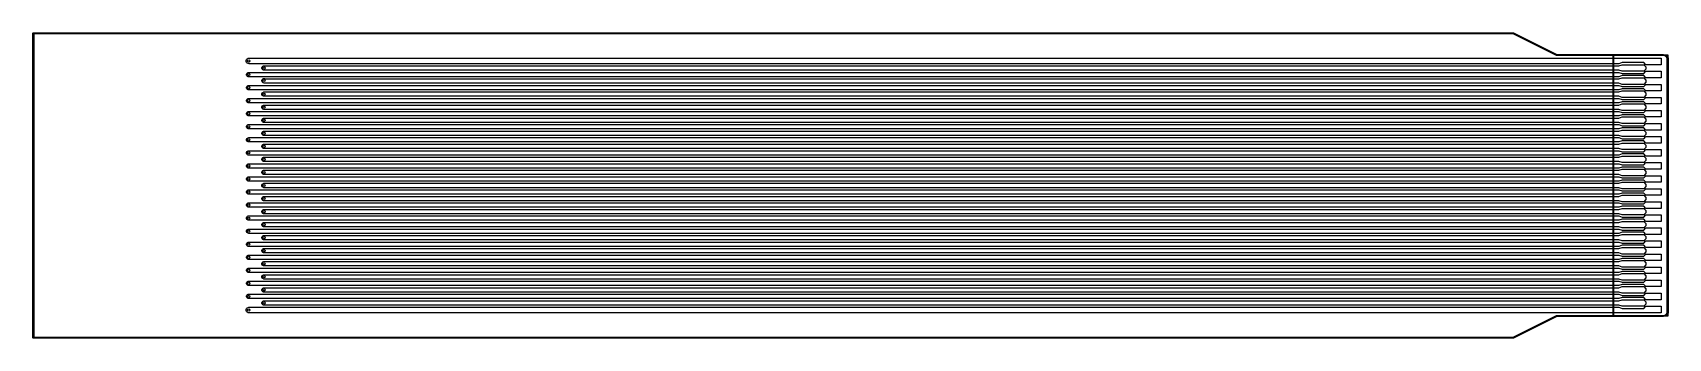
# Model space of a CAD drawing. Header units: millimetres. Extents: x 104.7 to 179.8, y -108.7 to -94.7.
import ezdxf

# ---------------------------------------------------------------- set-up
doc = ezdxf.new("R2010")
doc.units = ezdxf.units.MM
for name, color, linetype, true_color in [('B.Cu', 153, 'CONTINUOUS', 0x4d7fc4), ('B.Mask', 4, 'CONTINUOUS', 0x02ffee), ('Edge.Cuts', 254, 'CONTINUOUS', 0xd0d2cd)]:
    doc.layers.add(name, color=color, linetype=linetype, true_color=true_color)

msp = doc.modelspace()

# ---------------------------------------------------------------- linework, layer by layer
at = {"layer": 'B.Cu', "linetype": 'CONTINUOUS'}
for p, q in [((114.477402, -95.950614), (114.496066, -95.905554)), ((114.477402, -95.999386), (114.477402, -95.950614)), ((114.496066, -96.044446), (114.477402, -95.999386)), ((114.496066, -95.905554), (114.530554, -95.871066)), ((114.530554, -96.078934), (114.496066, -96.044446)), ((114.530554, -95.871066), (114.575614, -95.852402)), ((114.575614, -96.097598), (114.530554, -96.078934)), ((114.575614, -95.852402), (114.600614, -95.852402)), ((114.600614, -96.097598), (114.575614, -96.097598)), ((114.600614, -95.852402), (114.625, -95.85)), ((114.625, -96.1), (114.600614, -96.097598)), ((114.625, -95.85), (176.9, -95.85)), ((176.8, -96.1), (114.625, -96.1)), ((177.55, -96.1), (176.8, -96.1)), ((176.9, -95.85), (179.5, -95.85)), ((177.7, -96.05), (177.55, -96.1)), ((177.55, -96.2), (177.7, -96.15)), ((178.7, -96.05), (177.7, -96.05)), ((177.7, -96.15), (178.7, -96.15)), ((178.8, -96.15), (178.7, -96.05)), ((178.7, -96.15), (178.8, -96.25)), ((179.5, -96.15), (178.8, -96.15)), ((179.5, -95.85), (179.5, -96.15)), ((114.501921, -96.580491), (114.516853, -96.544443)), ((114.501921, -96.619509), (114.501921, -96.580491)), ((114.516853, -96.655557), (114.501921, -96.619509)), ((114.516853, -96.544443), (114.544443, -96.516853)), ((114.544443, -96.683147), (114.516853, -96.655557)), ((114.544443, -96.516853), (114.580491, -96.501921)), ((114.580491, -96.698079), (114.544443, -96.683147)), ((114.580491, -96.501921), (114.6, -96.5)), ((114.6, -96.7), (114.580491, -96.698079)), ((114.6, -96.5), (176.9, -96.5)), ((176.8, -96.7), (114.6, -96.7)), ((115.201921, -96.280491), (115.216853, -96.244443)), ((115.201921, -96.319509), (115.201921, -96.280491)), ((115.216853, -96.355557), (115.201921, -96.319509)), ((115.201921, -96.855491), (115.216853, -96.819443)), ((115.201921, -96.894509), (115.201921, -96.855491)), ((115.216853, -96.930557), (115.201921, -96.894509)), ((115.216853, -96.244443), (115.244443, -96.216853)), ((115.244443, -96.383147), (115.216853, -96.355557)), ((115.216853, -96.819443), (115.244443, -96.791853)), ((115.229289, -96.945711), (115.216853, -96.930557)), ((115.244443, -96.216853), (115.280491, -96.201921)), ((115.280491, -96.398079), (115.244443, -96.383147)), ((115.244443, -96.791853), (115.280491, -96.776921)), ((115.280491, -96.201921), (115.3, -96.2)), ((115.3, -96.4), (115.280491, -96.398079)), ((115.280491, -96.776921), (115.319509, -96.776921)), ((115.3, -96.2), (176.9, -96.2)), ((176.8, -96.4), (115.3, -96.4)), ((115.319509, -96.776921), (115.355557, -96.791853)), ((115.355557, -96.791853), (115.365485, -96.8)), ((115.365485, -96.8), (176.9, -96.8)), ((177.55, -96.4), (176.8, -96.4)), ((177.55, -96.7), (176.8, -96.7)), ((176.9, -96.2), (177.55, -96.2)), ((176.9, -96.5), (177.55, -96.5)), ((176.9, -96.8), (177.55, -96.8)), ((177.7, -96.45), (177.55, -96.4)), ((177.55, -96.5), (177.7, -96.55)), ((177.7, -96.65), (177.55, -96.7)), ((177.55, -96.8), (177.7, -96.75)), ((178.7, -96.45), (177.7, -96.45)), ((177.7, -96.55), (178.7, -96.55)), ((178.7, -96.65), (177.7, -96.65)), ((177.7, -96.75), (178.7, -96.75)), ((178.8, -96.35), (178.7, -96.45)), ((178.7, -96.55), (178.8, -96.45)), ((178.8, -96.75), (178.7, -96.65)), ((178.7, -96.75), (178.8, -96.85)), ((178.8, -96.25), (178.8, -96.35)), ((178.8, -96.45), (179.5, -96.45)), ((179.5, -96.75), (178.8, -96.75)), ((178.8, -96.85), (178.8, -96.95)), ((179.5, -96.45), (179.5, -96.75)), ((114.501921, -97.180491), (114.516853, -97.144443)), ((114.501921, -97.219509), (114.501921, -97.180491)), ((114.516853, -97.255557), (114.501921, -97.219509)), ((114.516853, -97.144443), (114.544443, -97.116853)), ((114.544443, -97.283147), (114.516853, -97.255557)), ((114.544443, -97.116853), (114.580491, -97.101921)), ((114.580491, -97.298079), (114.544443, -97.283147)), ((114.580491, -97.101921), (114.6, -97.1)), ((114.6, -97.3), (114.580491, -97.298079)), ((114.6, -97.1), (176.9, -97.1)), ((176.8, -97.3), (114.6, -97.3)), ((115.201921, -97.480491), (115.216853, -97.444443)), ((115.201921, -97.519509), (115.201921, -97.480491)), ((115.216853, -97.555557), (115.201921, -97.519509)), ((115.216853, -97.444443), (115.244443, -97.416853)), ((115.244443, -97.583147), (115.216853, -97.555557)), ((115.254289, -96.97071), (115.229289, -96.945711)), ((115.244443, -97.416853), (115.280491, -97.401921)), ((115.280491, -97.598079), (115.244443, -97.583147)), ((115.269442, -96.983147), (115.254289, -96.97071)), ((115.28, -96.98752), (115.269442, -96.983147)), ((115.305491, -96.998079), (115.28, -96.98752)), ((115.280491, -97.401921), (115.3, -97.4)), ((115.3, -97.6), (115.280491, -97.598079)), ((115.3, -97.4), (176.9, -97.4)), ((176.8, -97.6), (115.3, -97.6)), ((115.325, -97), (115.305491, -96.998079)), ((176.8, -97), (115.325, -97)), ((177.55, -97), (176.8, -97)), ((177.55, -97.3), (176.8, -97.3)), ((177.55, -97.6), (176.8, -97.6)), ((176.9, -97.1), (177.55, -97.1)), ((176.9, -97.4), (177.55, -97.4)), ((177.7, -97.05), (177.55, -97)), ((177.55, -97.1), (177.7, -97.15)), ((177.7, -97.25), (177.55, -97.3)), ((177.55, -97.4), (177.7, -97.35)), ((177.7, -97.65), (177.55, -97.6)), ((178.7, -97.05), (177.7, -97.05)), ((177.7, -97.15), (178.7, -97.15)), ((178.7, -97.25), (177.7, -97.25)), ((177.7, -97.35), (178.7, -97.35)), ((178.7, -97.65), (177.7, -97.65)), ((178.8, -96.95), (178.7, -97.05)), ((178.7, -97.15), (178.8, -97.05)), ((178.8, -97.35), (178.7, -97.25)), ((178.7, -97.35), (178.8, -97.45)), ((178.8, -97.55), (178.7, -97.65)), ((178.7, -97.75), (178.8, -97.65)), ((178.8, -97.05), (179.5, -97.05)), ((179.5, -97.35), (178.8, -97.35)), ((178.8, -97.45), (178.8, -97.55)), ((178.8, -97.65), (179.5, -97.65)), ((179.5, -97.05), (179.5, -97.35)), ((179.5, -97.65), (179.5, -97.95)), ((114.501921, -97.780491), (114.516853, -97.744443)), ((114.501921, -97.819509), (114.501921, -97.780491)), ((114.516853, -97.855557), (114.501921, -97.819509)), ((114.501921, -98.380491), (114.516853, -98.344443)), ((114.501921, -98.419509), (114.501921, -98.380491)), ((114.516853, -98.455557), (114.501921, -98.419509)), ((114.516853, -97.744443), (114.544443, -97.716853)), ((114.544443, -97.883147), (114.516853, -97.855557)), ((114.516853, -98.344443), (114.544443, -98.316853)), ((114.544443, -97.716853), (114.580491, -97.701921)), ((114.580491, -97.898079), (114.544443, -97.883147)), ((114.544443, -98.316853), (114.580491, -98.301921)), ((114.580491, -97.701921), (114.6, -97.7)), ((114.6, -97.9), (114.580491, -97.898079)), ((114.580491, -98.301921), (114.6, -98.3)), ((114.6, -97.7), (176.9, -97.7)), ((176.8, -97.9), (114.6, -97.9)), ((114.6, -98.3), (176.9, -98.3)), ((115.201921, -98.080491), (115.216853, -98.044443)), ((115.201921, -98.119509), (115.201921, -98.080491)), ((115.216853, -98.155557), (115.201921, -98.119509)), ((115.216853, -98.044443), (115.244443, -98.016853)), ((115.244443, -98.183147), (115.216853, -98.155557)), ((115.244443, -98.016853), (115.280491, -98.001921)), ((115.280491, -98.198079), (115.244443, -98.183147)), ((115.280491, -98.001921), (115.3, -98)), ((115.3, -98.2), (115.280491, -98.198079)), ((115.3, -98), (176.9, -98)), ((176.8, -98.2), (115.3, -98.2)), ((177.55, -97.9), (176.8, -97.9)), ((177.55, -98.2), (176.8, -98.2)), ((176.9, -97.7), (177.55, -97.7)), ((176.9, -98), (177.55, -98)), ((176.9, -98.3), (177.55, -98.3)), ((177.55, -97.7), (177.7, -97.75)), ((177.7, -97.85), (177.55, -97.9)), ((177.55, -98), (177.7, -97.95)), ((177.7, -98.25), (177.55, -98.2)), ((177.55, -98.3), (177.7, -98.35)), ((177.7, -97.75), (178.7, -97.75)), ((178.7, -97.85), (177.7, -97.85)), ((177.7, -97.95), (178.7, -97.95)), ((178.7, -98.25), (177.7, -98.25)), ((177.7, -98.35), (178.7, -98.35)), ((178.8, -97.95), (178.7, -97.85)), ((178.7, -97.95), (178.8, -98.05)), ((178.8, -98.15), (178.7, -98.25)), ((178.7, -98.35), (178.8, -98.25)), ((179.5, -97.95), (178.8, -97.95)), ((178.8, -98.05), (178.8, -98.15)), ((178.8, -98.25), (179.5, -98.25)), ((179.5, -98.25), (179.5, -98.55)), ((114.501921, -98.980491), (114.516853, -98.944443)), ((114.501921, -99.019509), (114.501921, -98.980491)), ((114.516853, -99.055557), (114.501921, -99.019509)), ((114.544443, -98.483147), (114.516853, -98.455557)), ((114.516853, -98.944443), (114.544443, -98.916853)), ((114.544443, -99.083147), (114.516853, -99.055557)), ((114.580491, -98.498079), (114.544443, -98.483147)), ((114.544443, -98.916853), (114.580491, -98.901921)), ((114.580491, -99.098079), (114.544443, -99.083147)), ((114.6, -98.5), (114.580491, -98.498079)), ((114.580491, -98.901921), (114.6, -98.9)), ((114.6, -99.1), (114.580491, -99.098079)), ((176.8, -98.5), (114.6, -98.5)), ((114.6, -98.9), (176.9, -98.9)), ((176.8, -99.1), (114.6, -99.1)), ((115.201921, -98.680491), (115.216853, -98.644443)), ((115.201921, -98.719509), (115.201921, -98.680491)), ((115.216853, -98.755557), (115.201921, -98.719509)), ((115.216853, -98.644443), (115.244443, -98.616853)), ((115.244443, -98.783147), (115.216853, -98.755557)), ((115.244443, -98.616853), (115.280491, -98.601921)), ((115.280491, -98.798079), (115.244443, -98.783147)), ((115.280491, -98.601921), (115.3, -98.6)), ((115.3, -98.8), (115.280491, -98.798079)), ((115.3, -98.6), (176.9, -98.6)), ((176.8, -98.8), (115.3, -98.8)), ((177.55, -98.5), (176.8, -98.5)), ((177.55, -98.8), (176.8, -98.8)), ((177.55, -99.1), (176.8, -99.1)), ((176.9, -98.6), (177.55, -98.6)), ((176.9, -98.9), (177.55, -98.9)), ((177.7, -98.45), (177.55, -98.5)), ((177.55, -98.6), (177.7, -98.55)), ((177.7, -98.85), (177.55, -98.8)), ((177.55, -98.9), (177.7, -98.95)), ((177.7, -99.05), (177.55, -99.1)), ((177.55, -99.2), (177.7, -99.15)), ((178.7, -98.45), (177.7, -98.45)), ((177.7, -98.55), (178.7, -98.55)), ((178.7, -98.85), (177.7, -98.85)), ((177.7, -98.95), (178.7, -98.95)), ((178.7, -99.05), (177.7, -99.05)), ((177.7, -99.15), (178.7, -99.15)), ((178.8, -98.55), (178.7, -98.45)), ((178.7, -98.55), (178.8, -98.65)), ((178.8, -98.75), (178.7, -98.85)), ((178.7, -98.95), (178.8, -98.85)), ((178.8, -99.15), (178.7, -99.05)), ((178.7, -99.15), (178.8, -99.25)), ((179.5, -98.55), (178.8, -98.55)), ((178.8, -98.65), (178.8, -98.75)), ((178.8, -98.85), (179.5, -98.85)), ((179.5, -99.15), (178.8, -99.15)), ((179.5, -98.85), (179.5, -99.15)), ((114.501921, -99.580491), (114.516853, -99.544443)), ((114.501921, -99.619509), (114.501921, -99.580491)), ((114.516853, -99.655557), (114.501921, -99.619509)), ((114.516853, -99.544443), (114.544443, -99.516853)), ((114.544443, -99.683147), (114.516853, -99.655557)), ((114.544443, -99.516853), (114.580491, -99.501921)), ((114.580491, -99.698079), (114.544443, -99.683147)), ((114.580491, -99.501921), (114.6, -99.5)), ((114.6, -99.7), (114.580491, -99.698079)), ((114.6, -99.5), (176.9, -99.5)), ((176.8, -99.7), (114.6, -99.7)), ((115.201921, -99.280491), (115.216853, -99.244443)), ((115.201921, -99.319509), (115.201921, -99.280491)), ((115.216853, -99.355557), (115.201921, -99.319509)), ((115.201921, -99.880491), (115.216853, -99.844443)), ((115.201921, -99.919509), (115.201921, -99.880491)), ((115.216853, -99.955557), (115.201921, -99.919509)), ((115.216853, -99.244443), (115.244443, -99.216853)), ((115.244443, -99.383147), (115.216853, -99.355557)), ((115.216853, -99.844443), (115.244443, -99.816853)), ((115.244443, -99.216853), (115.280491, -99.201921)), ((115.280491, -99.398079), (115.244443, -99.383147)), ((115.244443, -99.816853), (115.280491, -99.801921)), ((115.280491, -99.201921), (115.3, -99.2)), ((115.3, -99.4), (115.280491, -99.398079)), ((115.280491, -99.801921), (115.3, -99.8)), ((115.3, -99.2), (176.9, -99.2)), ((176.8, -99.4), (115.3, -99.4)), ((115.3, -99.8), (176.9, -99.8)), ((177.55, -99.4), (176.8, -99.4)), ((177.55, -99.7), (176.8, -99.7)), ((176.9, -99.2), (177.55, -99.2)), ((176.9, -99.5), (177.55, -99.5)), ((176.9, -99.8), (177.55, -99.8)), ((177.7, -99.45), (177.55, -99.4)), ((177.55, -99.5), (177.7, -99.55)), ((177.7, -99.65), (177.55, -99.7)), ((177.55, -99.8), (177.7, -99.75)), ((178.7, -99.45), (177.7, -99.45)), ((177.7, -99.55), (178.7, -99.55)), ((178.7, -99.65), (177.7, -99.65)), ((177.7, -99.75), (178.7, -99.75)), ((178.8, -99.35), (178.7, -99.45)), ((178.7, -99.55), (178.8, -99.45)), ((178.8, -99.75), (178.7, -99.65)), ((178.7, -99.75), (178.8, -99.85)), ((178.8, -99.25), (178.8, -99.35)), ((178.8, -99.45), (179.5, -99.45)), ((179.5, -99.75), (178.8, -99.75)), ((178.8, -99.85), (178.8, -99.95)), ((179.5, -99.45), (179.5, -99.75)), ((114.501921, -100.180491), (114.516853, -100.144443)), ((114.501921, -100.219509), (114.501921, -100.180491)), ((114.516853, -100.255557), (114.501921, -100.219509)), ((114.516853, -100.144443), (114.544443, -100.116853)), ((114.544443, -100.283147), (114.516853, -100.255557)), ((114.544443, -100.116853), (114.580491, -100.101921)), ((114.580491, -100.298079), (114.544443, -100.283147)), ((114.580491, -100.101921), (114.6, -100.1)), ((114.6, -100.3), (114.580491, -100.298079)), ((114.580491, -100.701921), (114.6, -100.7)), ((114.6, -100.1), (176.9, -100.1)), ((176.8, -100.3), (114.6, -100.3)), ((114.6, -100.7), (176.9, -100.7)), ((115.201921, -100.480491), (115.216853, -100.444443)), ((115.201921, -100.519509), (115.201921, -100.480491)), ((115.216853, -100.555557), (115.201921, -100.519509)), ((115.244443, -99.983147), (115.216853, -99.955557)), ((115.216853, -100.444443), (115.244443, -100.416853)), ((115.244443, -100.583147), (115.216853, -100.555557)), ((115.280491, -99.998079), (115.244443, -99.983147)), ((115.244443, -100.416853), (115.280491, -100.401921)), ((115.280491, -100.598079), (115.244443, -100.583147)), ((115.3, -100), (115.280491, -99.998079)), ((115.280491, -100.401921), (115.3, -100.4)), ((115.3, -100.6), (115.280491, -100.598079)), ((176.8, -100), (115.3, -100)), ((115.3, -100.4), (176.9, -100.4)), ((176.8, -100.6), (115.3, -100.6)), ((177.55, -100), (176.8, -100)), ((177.55, -100.3), (176.8, -100.3)), ((177.55, -100.6), (176.8, -100.6)), ((176.9, -100.1), (177.55, -100.1)), ((176.9, -100.4), (177.55, -100.4)), ((176.9, -100.7), (177.55, -100.7)), ((177.7, -100.05), (177.55, -100)), ((177.55, -100.1), (177.7, -100.15)), ((177.7, -100.25), (177.55, -100.3)), ((177.55, -100.4), (177.7, -100.35)), ((177.7, -100.65), (177.55, -100.6)), ((177.55, -100.7), (177.7, -100.75)), ((178.7, -100.05), (177.7, -100.05)), ((177.7, -100.15), (178.7, -100.15)), ((178.7, -100.25), (177.7, -100.25)), ((177.7, -100.35), (178.7, -100.35)), ((178.7, -100.65), (177.7, -100.65)), ((178.8, -99.95), (178.7, -100.05)), ((178.7, -100.15), (178.8, -100.05)), ((178.8, -100.35), (178.7, -100.25)), ((178.7, -100.35), (178.8, -100.45)), ((178.8, -100.55), (178.7, -100.65)), ((178.7, -100.75), (178.8, -100.65)), ((178.8, -100.05), (179.5, -100.05)), ((179.5, -100.35), (178.8, -100.35)), ((178.8, -100.45), (178.8, -100.55)), ((178.8, -100.65), (179.5, -100.65)), ((179.5, -100.05), (179.5, -100.35)), ((179.5, -100.65), (179.5, -100.95)), ((114.501921, -100.780491), (114.516853, -100.744443)), ((114.501921, -100.819509), (114.501921, -100.780491)), ((114.516853, -100.855557), (114.501921, -100.819509)), ((114.501921, -101.380491), (114.516853, -101.344443)), ((114.501921, -101.419509), (114.501921, -101.380491)), ((114.516853, -101.455557), (114.501921, -101.419509)), ((114.516853, -100.744443), (114.544443, -100.716853)), ((114.544443, -100.883147), (114.516853, -100.855557)), ((114.516853, -101.344443), (114.544443, -101.316853)), ((114.544443, -100.716853), (114.580491, -100.701921)), ((114.580491, -100.898079), (114.544443, -100.883147)), ((114.544443, -101.316853), (114.580491, -101.301921)), ((114.6, -100.9), (114.580491, -100.898079)), ((114.580491, -101.301921), (114.6, -101.3)), ((176.8, -100.9), (114.6, -100.9)), ((114.6, -101.3), (176.9, -101.3)), ((115.201921, -101.080491), (115.216853, -101.044443)), ((115.201921, -101.119509), (115.201921, -101.080491)), ((115.216853, -101.155557), (115.201921, -101.119509)), ((115.216853, -101.044443), (115.244443, -101.016853)), ((115.244443, -101.183147), (115.216853, -101.155557)), ((115.244443, -101.016853), (115.280491, -101.001921)), ((115.280491, -101.198079), (115.244443, -101.183147)), ((115.280491, -101.001921), (115.3, -101)), ((115.3, -101.2), (115.280491, -101.198079)), ((115.3, -101), (176.9, -101)), ((176.8, -101.2), (115.3, -101.2)), ((177.55, -100.9), (176.8, -100.9)), ((177.55, -101.2), (176.8, -101.2)), ((176.9, -101), (177.55, -101)), ((176.9, -101.3), (177.55, -101.3)), ((177.7, -100.85), (177.55, -100.9)), ((177.55, -101), (177.7, -100.95)), ((177.7, -101.25), (177.55, -101.2)), ((177.55, -101.3), (177.7, -101.35)), ((177.7, -101.45), (177.55, -101.5)), ((177.7, -100.75), (178.7, -100.75)), ((178.7, -100.85), (177.7, -100.85)), ((177.7, -100.95), (178.7, -100.95)), ((178.7, -101.25), (177.7, -101.25)), ((177.7, -101.35), (178.7, -101.35)), ((178.7, -101.45), (177.7, -101.45)), ((178.8, -100.95), (178.7, -100.85)), ((178.7, -100.95), (178.8, -101.05)), ((178.8, -101.15), (178.7, -101.25)), ((178.7, -101.35), (178.8, -101.25)), ((178.8, -101.55), (178.7, -101.45)), ((179.5, -100.95), (178.8, -100.95)), ((178.8, -101.05), (178.8, -101.15)), ((178.8, -101.25), (179.5, -101.25)), ((179.5, -101.25), (179.5, -101.55)), ((114.501921, -101.980491), (114.516853, -101.944443)), ((114.501921, -102.019509), (114.501921, -101.980491)), ((114.516853, -102.055557), (114.501921, -102.019509)), ((114.544443, -101.483147), (114.516853, -101.455557)), ((114.516853, -101.944443), (114.544443, -101.916853)), ((114.544443, -102.083147), (114.516853, -102.055557)), ((114.580491, -101.498079), (114.544443, -101.483147)), ((114.544443, -101.916853), (114.580491, -101.901921)), ((114.580491, -102.098079), (114.544443, -102.083147)), ((114.6, -101.5), (114.580491, -101.498079)), ((114.580491, -101.901921), (114.6, -101.9)), ((114.6, -102.1), (114.580491, -102.098079)), ((176.8, -101.5), (114.6, -101.5)), ((114.6, -101.9), (176.9, -101.9)), ((176.8, -102.1), (114.6, -102.1)), ((115.201921, -101.680491), (115.216853, -101.644443)), ((115.201921, -101.719509), (115.201921, -101.680491)), ((115.216853, -101.755557), (115.201921, -101.719509)), ((115.216853, -101.644443), (115.244443, -101.616853)), ((115.244443, -101.783147), (115.216853, -101.755557)), ((115.244443, -101.616853), (115.280491, -101.601921)), ((115.280491, -101.798079), (115.244443, -101.783147)), ((115.244443, -102.216853), (115.280491, -102.201921)), ((115.280491, -101.601921), (115.3, -101.6)), ((115.3, -101.8), (115.280491, -101.798079)), ((115.280491, -102.201921), (115.3, -102.2)), ((115.3, -101.6), (176.9, -101.6)), ((176.8, -101.8), (115.3, -101.8)), ((115.3, -102.2), (176.9, -102.2)), ((177.55, -101.5), (176.8, -101.5)), ((177.55, -101.8), (176.8, -101.8)), ((177.55, -102.1), (176.8, -102.1)), ((176.9, -101.6), (177.55, -101.6)), ((176.9, -101.9), (177.55, -101.9)), ((176.9, -102.2), (177.55, -102.2)), ((177.55, -101.6), (177.7, -101.55)), ((177.7, -101.85), (177.55, -101.8)), ((177.55, -101.9), (177.7, -101.95)), ((177.7, -102.05), (177.55, -102.1)), ((177.55, -102.2), (177.7, -102.15)), ((177.7, -101.55), (178.7, -101.55)), ((178.7, -101.85), (177.7, -101.85)), ((177.7, -101.95), (178.7, -101.95)), ((178.7, -102.05), (177.7, -102.05)), ((177.7, -102.15), (178.7, -102.15)), ((178.7, -101.55), (178.8, -101.65)), ((178.8, -101.75), (178.7, -101.85)), ((178.7, -101.95), (178.8, -101.85)), ((178.8, -102.15), (178.7, -102.05)), ((178.7, -102.15), (178.8, -102.25)), ((179.5, -101.55), (178.8, -101.55)), ((178.8, -101.65), (178.8, -101.75)), ((178.8, -101.85), (179.5, -101.85)), ((179.5, -102.15), (178.8, -102.15)), ((179.5, -101.85), (179.5, -102.15)), ((114.501921, -102.580491), (114.516853, -102.544443)), ((114.501921, -102.619509), (114.501921, -102.580491)), ((114.516853, -102.655557), (114.501921, -102.619509)), ((114.516853, -102.544443), (114.544443, -102.516853)), ((114.544443, -102.683147), (114.516853, -102.655557)), ((114.544443, -102.516853), (114.580491, -102.501921)), ((114.580491, -102.698079), (114.544443, -102.683147)), ((114.580491, -102.501921), (114.6, -102.5)), ((114.6, -102.7), (114.580491, -102.698079)), ((114.6, -102.5), (176.9, -102.5)), ((176.8, -102.7), (114.6, -102.7)), ((115.201921, -102.280491), (115.216853, -102.244443)), ((115.201921, -102.319509), (115.201921, -102.280491)), ((115.216853, -102.355557), (115.201921, -102.319509)), ((115.201921, -102.880491), (115.216853, -102.844443)), ((115.201921, -102.919509), (115.201921, -102.880491)), ((115.216853, -102.955557), (115.201921, -102.919509)), ((115.216853, -102.244443), (115.244443, -102.216853)), ((115.244443, -102.383147), (115.216853, -102.355557)), ((115.216853, -102.844443), (115.244443, -102.816853)), ((115.280491, -102.398079), (115.244443, -102.383147)), ((115.244443, -102.816853), (115.280491, -102.801921)), ((115.3, -102.4), (115.280491, -102.398079)), ((115.280491, -102.801921), (115.3, -102.8)), ((176.8, -102.4), (115.3, -102.4)), ((115.3, -102.8), (176.9, -102.8)), ((177.55, -102.4), (176.8, -102.4)), ((177.55, -102.7), (176.8, -102.7)), ((176.9, -102.5), (177.55, -102.5)), ((176.9, -102.8), (177.55, -102.8)), ((177.7, -102.45), (177.55, -102.4)), ((177.55, -102.5), (177.7, -102.55)), ((177.7, -102.65), (177.55, -102.7)), ((177.55, -102.8), (177.7, -102.75)), ((178.7, -102.45), (177.7, -102.45)), ((177.7, -102.55), (178.7, -102.55)), ((178.7, -102.65), (177.7, -102.65)), ((177.7, -102.75), (178.7, -102.75)), ((178.8, -102.35), (178.7, -102.45)), ((178.7, -102.55), (178.8, -102.45)), ((178.8, -102.75), (178.7, -102.65)), ((178.7, -102.75), (178.8, -102.85)), ((178.8, -102.95), (178.7, -103.05)), ((178.8, -102.25), (178.8, -102.35)), ((178.8, -102.45), (179.5, -102.45)), ((179.5, -102.75), (178.8, -102.75)), ((178.8, -102.85), (178.8, -102.95)), ((179.5, -102.45), (179.5, -102.75)), ((114.501921, -103.180491), (114.516853, -103.144443)), ((114.501921, -103.219509), (114.501921, -103.180491)), ((114.516853, -103.255557), (114.501921, -103.219509)), ((114.516853, -103.144443), (114.544443, -103.116853)), ((114.544443, -103.283147), (114.516853, -103.255557)), ((114.544443, -103.116853), (114.580491, -103.101921)), ((114.580491, -103.298079), (114.544443, -103.283147)), ((114.544443, -103.716853), (114.580491, -103.701921)), ((114.580491, -103.101921), (114.6, -103.1)), ((114.6, -103.3), (114.580491, -103.298079)), ((114.580491, -103.701921), (114.6, -103.7)), ((114.6, -103.1), (176.9, -103.1)), ((176.8, -103.3), (114.6, -103.3)), ((114.6, -103.7), (176.9, -103.7)), ((115.201921, -103.480491), (115.216853, -103.444443)), ((115.201921, -103.519509), (115.201921, -103.480491)), ((115.216853, -103.555557), (115.201921, -103.519509)), ((115.244443, -102.983147), (115.216853, -102.955557)), ((115.216853, -103.444443), (115.244443, -103.416853)), ((115.244443, -103.583147), (115.216853, -103.555557)), ((115.280491, -102.998079), (115.244443, -102.983147)), ((115.244443, -103.416853), (115.280491, -103.401921)), ((115.280491, -103.598079), (115.244443, -103.583147)), ((115.3, -103), (115.280491, -102.998079)), ((115.280491, -103.401921), (115.3, -103.4)), ((115.3, -103.6), (115.280491, -103.598079)), ((176.8, -103), (115.3, -103)), ((115.3, -103.4), (176.9, -103.4)), ((176.8, -103.6), (115.3, -103.6)), ((177.55, -103), (176.8, -103)), ((177.55, -103.3), (176.8, -103.3)), ((177.55, -103.6), (176.8, -103.6)), ((176.9, -103.1), (177.55, -103.1)), ((176.9, -103.4), (177.55, -103.4)), ((176.9, -103.7), (177.55, -103.7)), ((177.7, -103.05), (177.55, -103)), ((177.55, -103.1), (177.7, -103.15)), ((177.7, -103.25), (177.55, -103.3)), ((177.55, -103.4), (177.7, -103.35)), ((177.7, -103.65), (177.55, -103.6)), ((177.55, -103.7), (177.7, -103.75)), ((178.7, -103.05), (177.7, -103.05)), ((177.7, -103.15), (178.7, -103.15)), ((178.7, -103.25), (177.7, -103.25)), ((177.7, -103.35), (178.7, -103.35)), ((178.7, -103.65), (177.7, -103.65)), ((178.7, -103.15), (178.8, -103.05)), ((178.8, -103.35), (178.7, -103.25)), ((178.7, -103.35), (178.8, -103.45)), ((178.8, -103.55), (178.7, -103.65)), ((178.7, -103.75), (178.8, -103.65)), ((178.8, -103.05), (179.5, -103.05)), ((179.5, -103.35), (178.8, -103.35)), ((178.8, -103.45), (178.8, -103.55)), ((178.8, -103.65), (179.5, -103.65)), ((179.5, -103.05), (179.5, -103.35)), ((179.5, -103.65), (179.5, -103.95)), ((114.501921, -103.780491), (114.516853, -103.744443)), ((114.501921, -103.819509), (114.501921, -103.780491)), ((114.516853, -103.855557), (114.501921, -103.819509)), ((114.501921, -104.380491), (114.516853, -104.344443)), ((114.501921, -104.419509), (114.501921, -104.380491)), ((114.516853, -104.455557), (114.501921, -104.419509)), ((114.516853, -103.744443), (114.544443, -103.716853)), ((114.544443, -103.883147), (114.516853, -103.855557)), ((114.516853, -104.344443), (114.544443, -104.316853)), ((114.544443, -104.483147), (114.516853, -104.455557)), ((114.580491, -103.898079), (114.544443, -103.883147)), ((114.544443, -104.316853), (114.580491, -104.301921)), ((114.6, -103.9), (114.580491, -103.898079)), ((114.580491, -104.301921), (114.6, -104.3)), ((176.8, -103.9), (114.6, -103.9)), ((114.6, -104.3), (176.9, -104.3)), ((115.201921, -104.080491), (115.216853, -104.044443)), ((115.201921, -104.119509), (115.201921, -104.080491)), ((115.216853, -104.155557), (115.201921, -104.119509)), ((115.216853, -104.044443), (115.244443, -104.016853)), ((115.244443, -104.183147), (115.216853, -104.155557)), ((115.244443, -104.016853), (115.280491, -104.001921)), ((115.280491, -104.198079), (115.244443, -104.183147)), ((115.280491, -104.001921), (115.3, -104)), ((115.3, -104.2), (115.280491, -104.198079)), ((115.3, -104), (176.9, -104)), ((176.8, -104.2), (115.3, -104.2)), ((177.55, -103.9), (176.8, -103.9)), ((177.55, -104.2), (176.8, -104.2)), ((176.9, -104), (177.55, -104)), ((176.9, -104.3), (177.55, -104.3)), ((177.7, -103.85), (177.55, -103.9)), ((177.55, -104), (177.7, -103.95)), ((177.7, -104.25), (177.55, -104.2)), ((177.55, -104.3), (177.7, -104.35)), ((177.7, -104.45), (177.55, -104.5)), ((177.7, -103.75), (178.7, -103.75)), ((178.7, -103.85), (177.7, -103.85)), ((177.7, -103.95), (178.7, -103.95)), ((178.7, -104.25), (177.7, -104.25)), ((177.7, -104.35), (178.7, -104.35)), ((178.7, -104.45), (177.7, -104.45)), ((178.8, -103.95), (178.7, -103.85)), ((178.7, -103.95), (178.8, -104.05)), ((178.8, -104.15), (178.7, -104.25)), ((178.7, -104.35), (178.8, -104.25)), ((178.8, -104.55), (178.7, -104.45)), ((179.5, -103.95), (178.8, -103.95)), ((178.8, -104.05), (178.8, -104.15)), ((178.8, -104.25), (179.5, -104.25)), ((179.5, -104.25), (179.5, -104.55)), ((114.501921, -104.980491), (114.516853, -104.944443)), ((114.501921, -105.019509), (114.501921, -104.980491)), ((114.516853, -105.055557), (114.501921, -105.019509)), ((114.516853, -104.944443), (114.544443, -104.916853)), ((114.544443, -105.083147), (114.516853, -105.055557)), ((114.580491, -104.498079), (114.544443, -104.483147)), ((114.544443, -104.916853), (114.580491, -104.901921)), ((114.580491, -105.098079), (114.544443, -105.083147)), ((114.6, -104.5), (114.580491, -104.498079)), ((114.580491, -104.901921), (114.6, -104.9)), ((114.6, -105.1), (114.580491, -105.098079)), ((176.8, -104.5), (114.6, -104.5)), ((114.6, -104.9), (176.9, -104.9)), ((176.8, -105.1), (114.6, -105.1)), ((115.201921, -104.680491), (115.216853, -104.644443)), ((115.201921, -104.719509), (115.201921, -104.680491)), ((115.216853, -104.755557), (115.201921, -104.719509)), ((115.216853, -104.644443), (115.244443, -104.616853)), ((115.244443, -104.783147), (115.216853, -104.755557)), ((115.244443, -104.616853), (115.280491, -104.601921)), ((115.280491, -104.798079), (115.244443, -104.783147)), ((115.244443, -105.216853), (115.280491, -105.201921)), ((115.280491, -104.601921), (115.3, -104.6)), ((115.3, -104.8), (115.280491, -104.798079)), ((115.280491, -105.201921), (115.3, -105.2)), ((115.3, -104.6), (176.9, -104.6)), ((176.8, -104.8), (115.3, -104.8)), ((115.3, -105.2), (176.9, -105.2)), ((177.55, -104.5), (176.8, -104.5)), ((177.55, -104.8), (176.8, -104.8)), ((177.55, -105.1), (176.8, -105.1)), ((176.9, -104.6), (177.55, -104.6)), ((176.9, -104.9), (177.55, -104.9)), ((176.9, -105.2), (177.55, -105.2)), ((177.55, -104.6), (177.7, -104.55)), ((177.7, -104.85), (177.55, -104.8)), ((177.55, -104.9), (177.7, -104.95)), ((177.7, -105.05), (177.55, -105.1)), ((177.55, -105.2), (177.7, -105.15)), ((177.7, -104.55), (178.7, -104.55)), ((178.7, -104.85), (177.7, -104.85)), ((177.7, -104.95), (178.7, -104.95)), ((178.7, -105.05), (177.7, -105.05)), ((177.7, -105.15), (178.7, -105.15)), ((178.7, -104.55), (178.8, -104.65)), ((178.8, -104.75), (178.7, -104.85)), ((178.7, -104.95), (178.8, -104.85)), ((178.8, -105.15), (178.7, -105.05)), ((178.7, -105.15), (178.8, -105.25)), ((179.5, -104.55), (178.8, -104.55)), ((178.8, -104.65), (178.8, -104.75)), ((178.8, -104.85), (179.5, -104.85)), ((179.5, -105.15), (178.8, -105.15)), ((179.5, -104.85), (179.5, -105.15)), ((114.501921, -105.580491), (114.516853, -105.544443)), ((114.501921, -105.619509), (114.501921, -105.580491)), ((114.516853, -105.655557), (114.501921, -105.619509)), ((114.516853, -105.544443), (114.544443, -105.516853)), ((114.544443, -105.683147), (114.516853, -105.655557)), ((114.544443, -105.516853), (114.580491, -105.501921)), ((114.580491, -105.698079), (114.544443, -105.683147)), ((114.580491, -105.501921), (114.6, -105.5)), ((114.6, -105.7), (114.580491, -105.698079)), ((114.6, -105.5), (176.9, -105.5)), ((176.8, -105.7), (114.6, -105.7)), ((115.201921, -105.280491), (115.216853, -105.244443)), ((115.201921, -105.319509), (115.201921, -105.280491)), ((115.216853, -105.355557), (115.201921, -105.319509)), ((115.201921, -105.880491), (115.216853, -105.844443)), ((115.201921, -105.919509), (115.201921, -105.880491)), ((115.216853, -105.955557), (115.201921, -105.919509)), ((115.216853, -105.244443), (115.244443, -105.216853)), ((115.244443, -105.383147), (115.216853, -105.355557)), ((115.216853, -105.844443), (115.244443, -105.816853)), ((115.244443, -105.983147), (115.216853, -105.955557)), ((115.280491, -105.398079), (115.244443, -105.383147)), ((115.244443, -105.816853), (115.280491, -105.801921)), ((115.3, -105.4), (115.280491, -105.398079)), ((115.280491, -105.801921), (115.3, -105.8)), ((176.8, -105.4), (115.3, -105.4)), ((115.3, -105.8), (176.9, -105.8)), ((177.55, -105.4), (176.8, -105.4)), ((177.55, -105.7), (176.8, -105.7)), ((176.9, -105.5), (177.55, -105.5)), ((176.9, -105.8), (177.55, -105.8)), ((177.7, -105.45), (177.55, -105.4)), ((177.55, -105.5), (177.7, -105.55)), ((177.7, -105.65), (177.55, -105.7)), ((177.55, -105.8), (177.7, -105.75)), ((178.7, -105.45), (177.7, -105.45)), ((177.7, -105.55), (178.7, -105.55)), ((178.7, -105.65), (177.7, -105.65)), ((177.7, -105.75), (178.7, -105.75)), ((178.8, -105.35), (178.7, -105.45)), ((178.7, -105.55), (178.8, -105.45)), ((178.8, -105.75), (178.7, -105.65)), ((178.7, -105.75), (178.8, -105.85)), ((178.8, -105.95), (178.7, -106.05)), ((178.8, -105.25), (178.8, -105.35)), ((178.8, -105.45), (179.5, -105.45)), ((179.5, -105.75), (178.8, -105.75)), ((178.8, -105.85), (178.8, -105.95)), ((179.5, -105.45), (179.5, -105.75)), ((114.501921, -106.180491), (114.516853, -106.144443)), ((114.501921, -106.219509), (114.501921, -106.180491)), ((114.516853, -106.255557), (114.501921, -106.219509)), ((114.516853, -106.144443), (114.544443, -106.116853)), ((114.544443, -106.283147), (114.516853, -106.255557)), ((114.544443, -106.116853), (114.580491, -106.101921)), ((114.580491, -106.298079), (114.544443, -106.283147)), ((114.544443, -106.716853), (114.580491, -106.701921)), ((114.580491, -106.101921), (114.6, -106.1)), ((114.6, -106.3), (114.580491, -106.298079)), ((114.580491, -106.701921), (114.6, -106.7)), ((114.6, -106.1), (176.9, -106.1)), ((176.8, -106.3), (114.6, -106.3)), ((114.6, -106.7), (176.9, -106.7)), ((115.201921, -106.480491), (115.216853, -106.444443)), ((115.201921, -106.519509), (115.201921, -106.480491)), ((115.216853, -106.555557), (115.201921, -106.519509)), ((115.216853, -106.444443), (115.244443, -106.416853)), ((115.244443, -106.583147), (115.216853, -106.555557)), ((115.280491, -105.998079), (115.244443, -105.983147)), ((115.244443, -106.416853), (115.280491, -106.401921)), ((115.280491, -106.598079), (115.244443, -106.583147)), ((115.3, -106), (115.280491, -105.998079)), ((115.280491, -106.401921), (115.3, -106.4)), ((115.3, -106.6), (115.280491, -106.598079)), ((176.8, -106), (115.3, -106)), ((115.3, -106.4), (176.9, -106.4)), ((176.8, -106.6), (115.3, -106.6)), ((177.55, -106), (176.8, -106)), ((177.55, -106.3), (176.8, -106.3)), ((177.55, -106.6), (176.8, -106.6)), ((176.9, -106.1), (177.55, -106.1)), ((176.9, -106.4), (177.55, -106.4)), ((176.9, -106.7), (177.55, -106.7)), ((177.7, -106.05), (177.55, -106)), ((177.55, -106.1), (177.7, -106.15)), ((177.7, -106.25), (177.55, -106.3)), ((177.55, -106.4), (177.7, -106.35)), ((177.7, -106.65), (177.55, -106.6)), ((177.55, -106.7), (177.7, -106.75)), ((178.7, -106.05), (177.7, -106.05)), ((177.7, -106.15), (178.7, -106.15)), ((178.7, -106.25), (177.7, -106.25)), ((177.7, -106.35), (178.7, -106.35)), ((178.7, -106.65), (177.7, -106.65)), ((178.7, -106.15), (178.8, -106.05)), ((178.8, -106.35), (178.7, -106.25)), ((178.7, -106.35), (178.8, -106.45)), ((178.8, -106.55), (178.7, -106.65)), ((178.7, -106.75), (178.8, -106.65)), ((178.8, -106.05), (179.5, -106.05)), ((179.5, -106.35), (178.8, -106.35)), ((178.8, -106.45), (178.8, -106.55)), ((178.8, -106.65), (179.5, -106.65)), ((179.5, -106.05), (179.5, -106.35)), ((179.5, -106.65), (179.5, -106.95)), ((114.477402, -107.400614), (114.496066, -107.355554)), ((114.477402, -107.449386), (114.477402, -107.400614)), ((114.496066, -107.494446), (114.477402, -107.449386)), ((114.496066, -107.355554), (114.530554, -107.321066)), ((114.501921, -106.780491), (114.516853, -106.744443)), ((114.501921, -106.819509), (114.501921, -106.780491)), ((114.516853, -106.855557), (114.501921, -106.819509)), ((114.516853, -106.744443), (114.544443, -106.716853)), ((114.544443, -106.883147), (114.516853, -106.855557)), ((114.530554, -107.321066), (114.575614, -107.302402)), ((114.580491, -106.898079), (114.544443, -106.883147)), ((114.575614, -107.302402), (114.6, -107.3)), ((114.6, -106.9), (114.580491, -106.898079)), ((176.8, -106.9), (114.6, -106.9)), ((114.6, -107.3), (176.9, -107.3)), ((115.201921, -107.080491), (115.216853, -107.044443)), ((115.201921, -107.119509), (115.201921, -107.080491)), ((115.216853, -107.155557), (115.201921, -107.119509)), ((115.216853, -107.044443), (115.244443, -107.016853)), ((115.244443, -107.183147), (115.216853, -107.155557)), ((115.244443, -107.016853), (115.280491, -107.001921)), ((115.280491, -107.198079), (115.244443, -107.183147)), ((115.280491, -107.001921), (115.3, -107)), ((115.3, -107.2), (115.280491, -107.198079)), ((115.3, -107), (176.9, -107)), ((176.8, -107.2), (115.3, -107.2)), ((177.55, -106.9), (176.8, -106.9)), ((177.55, -107.2), (176.8, -107.2)), ((176.9, -107), (177.55, -107)), ((176.9, -107.3), (177.55, -107.3)), ((177.7, -106.85), (177.55, -106.9)), ((177.55, -107), (177.7, -106.95)), ((177.7, -107.25), (177.55, -107.2)), ((177.55, -107.3), (177.7, -107.35)), ((177.7, -106.75), (178.7, -106.75)), ((178.7, -106.85), (177.7, -106.85)), ((177.7, -106.95), (178.7, -106.95)), ((178.7, -107.25), (177.7, -107.25)), ((177.7, -107.35), (178.7, -107.35)), ((178.8, -106.95), (178.7, -106.85)), ((178.7, -106.95), (178.8, -107.05)), ((178.8, -107.15), (178.7, -107.25)), ((178.7, -107.35), (178.8, -107.25)), ((179.5, -106.95), (178.8, -106.95)), ((178.8, -107.05), (178.8, -107.15)), ((178.8, -107.25), (179.5, -107.25)), ((179.5, -107.25), (179.5, -107.55)), ((114.530554, -107.528934), (114.496066, -107.494446)), ((114.575614, -107.547598), (114.530554, -107.528934)), ((114.6, -107.55), (114.575614, -107.547598)), ((176.8, -107.55), (114.6, -107.55)), ((179.5, -107.55), (176.8, -107.55))]:
    msp.add_line(p, q, dxfattribs=at)
at = {"layer": 'B.Cu'}
for centre in [(114.6, -95.975), (114.6, -95.975), (114.6, -96.6), (114.6, -96.6), (115.3, -96.3), (115.3, -96.3), (115.3, -96.875), (115.3, -96.875), (114.6, -97.2), (114.6, -97.2), (115.3, -97.5), (115.3, -97.5), (114.6, -97.8), (114.6, -97.8), (114.6, -98.4), (114.6, -98.4), (115.3, -98.1), (115.3, -98.1), (114.6, -99), (114.6, -99), (115.3, -98.7), (115.3, -98.7), (114.6, -99.6), (114.6, -99.6), (115.3, -99.3), (115.3, -99.3), (115.3, -99.9), (115.3, -99.9), (114.6, -100.2), (114.6, -100.2), (115.3, -100.5), (115.3, -100.5), (114.6, -100.8), (114.6, -100.8), (114.6, -101.4), (114.6, -101.4), (115.3, -101.1), (115.3, -101.1), (114.6, -102), (114.6, -102), (115.3, -101.7), (115.3, -101.7), (114.6, -102.6), (114.6, -102.6), (115.3, -102.3), (115.3, -102.3), (115.3, -102.9), (115.3, -102.9), (114.6, -103.2), (114.6, -103.2), (115.3, -103.5), (115.3, -103.5), (114.6, -103.8), (114.6, -103.8), (114.6, -104.4), (114.6, -104.4), (115.3, -104.1), (115.3, -104.1), (114.6, -105), (114.6, -105), (115.3, -104.7), (115.3, -104.7), (114.6, -105.6), (114.6, -105.6), (115.3, -105.3), (115.3, -105.3), (115.3, -105.9), (115.3, -105.9), (114.6, -106.2), (114.6, -106.2), (115.3, -106.5), (115.3, -106.5), (114.6, -106.8), (114.6, -106.8), (114.6, -107.425), (114.6, -107.425), (115.3, -107.1), (115.3, -107.1)]:
    msp.add_circle(centre, 0.05, dxfattribs=at)
at = {"layer": 'B.Mask', "linetype": 'CONTINUOUS'}
for p, q in [((177.295, -95.7), (177.295381, -95.698087)), ((177.295, -107.7), (177.295, -95.7)), ((177.295381, -95.698087), (177.298087, -95.695381)), ((177.298087, -95.695381), (177.3, -95.695)), ((177.3, -95.695), (179.8, -95.695)), ((177.305, -95.705), (177.305, -107.695)), ((179.795, -95.705), (177.305, -95.705)), ((179.795, -107.695), (179.795, -95.705)), ((179.8, -95.695), (179.801913, -95.695381)), ((179.801913, -95.695381), (179.804619, -95.698087)), ((179.804619, -95.698087), (179.805, -95.7)), ((179.805, -95.7), (179.805, -107.7)), ((177.295381, -107.701913), (177.295, -107.7)), ((177.298087, -107.704619), (177.295381, -107.701913)), ((177.3, -107.705), (177.298087, -107.704619)), ((179.8, -107.705), (177.3, -107.705)), ((177.305, -107.695), (179.795, -107.695)), ((179.801913, -107.704619), (179.8, -107.705)), ((179.804619, -107.701913), (179.801913, -107.704619)), ((179.805, -107.7), (179.804619, -107.701913))]:
    msp.add_line(p, q, dxfattribs=at)
at = {"layer": 'Edge.Cuts', "linetype": 'CONTINUOUS'}
for p, q in [((104.676903, -94.690433), (104.690433, -94.676903)), ((104.690433, -94.676903), (104.7, -94.675)), ((104.7, -94.675), (172.7, -94.675)), ((172.7, -94.675), (172.701228, -94.675244)), ((172.701228, -94.675244), (172.701772, -94.675063)), ((172.701772, -94.675063), (172.705636, -94.676121)), ((172.705636, -94.676121), (172.709567, -94.676903)), ((172.709567, -94.676903), (172.709972, -94.677308)), ((172.709972, -94.677308), (172.71118, -94.677639)), ((172.71118, -94.677639), (174.705902, -95.675)), ((104.675, -94.7), (104.676903, -94.690433)), ((104.675, -108.7), (104.675, -94.7)), ((104.725, -94.725), (104.725, -108.675)), ((172.694098, -94.725), (104.725, -94.725)), ((174.68882, -95.722361), (172.694098, -94.725)), ((174.690027, -95.722691), (174.68882, -95.722361)), ((174.690433, -95.723097), (174.690027, -95.722691)), ((174.694363, -95.723878), (174.690433, -95.723097)), ((174.698228, -95.724937), (174.694363, -95.723878)), ((174.698771, -95.724755), (174.698228, -95.724937)), ((174.7, -95.725), (174.698771, -95.724755)), ((176.6, -95.725), (174.7, -95.725)), ((174.705902, -95.675), (176.6, -95.675)), ((176.6, -95.675), (179.6, -95.675)), ((179.6, -95.725), (176.6, -95.725)), ((179.6, -95.675), (179.600112, -95.675022)), ((179.634601, -95.725187), (179.6, -95.724999)), ((179.6, -95.724999), (179.6, -95.725)), ((179.600112, -95.675022), (179.60018, -95.675001)), ((179.60018, -95.675001), (179.669458, -95.686383)), ((179.698773, -95.752039), (179.634601, -95.725187)), ((179.669458, -95.686383), (179.73192, -95.718436)), ((179.747961, -95.801227), (179.698773, -95.752039)), ((179.73192, -95.718436), (179.781564, -95.76808)), ((179.774813, -95.865399), (179.747961, -95.801227)), ((179.775, -95.899999), (179.774813, -95.865399)), ((179.775, -95.9), (179.775, -95.899999)), ((179.775, -107.5), (179.775, -95.9)), ((179.781564, -95.76808), (179.795, -95.794262)), ((179.795, -95.7), (179.795381, -95.698087)), ((179.795, -95.794262), (179.795, -95.7)), ((179.795381, -95.698087), (179.798087, -95.695381)), ((179.798087, -95.695381), (179.801913, -95.695381)), ((179.801913, -95.695381), (179.804619, -95.698087)), ((179.804619, -95.698087), (179.805, -95.7)), ((179.805, -95.7), (179.805, -95.813749)), ((179.805, -95.813749), (179.813617, -95.830542)), ((179.813617, -95.830542), (179.824999, -95.89982)), ((179.824999, -95.89982), (179.824977, -95.899887)), ((179.824977, -95.899887), (179.825, -95.9)), ((179.825, -95.9), (179.825, -107.5)), ((172.694098, -108.675), (174.68882, -107.677639)), ((174.705902, -107.725), (172.71118, -108.722361)), ((174.68882, -107.677639), (174.690027, -107.677308)), ((174.690027, -107.677308), (174.690433, -107.676903)), ((174.690433, -107.676903), (174.694363, -107.676121)), ((174.694363, -107.676121), (174.698228, -107.675063)), ((174.698228, -107.675063), (174.698771, -107.675244)), ((174.698771, -107.675244), (174.7, -107.675)), ((174.7, -107.675), (176.6, -107.675)), ((176.6, -107.725), (174.705902, -107.725)), ((176.6, -107.675), (179.6, -107.675)), ((179.6, -107.725), (176.6, -107.725)), ((179.6, -107.675), (179.634601, -107.674813)), ((179.600112, -107.724977), (179.6, -107.725)), ((179.60018, -107.724999), (179.600112, -107.724977)), ((179.669458, -107.713617), (179.60018, -107.724999)), ((179.634601, -107.674813), (179.698773, -107.647961)), ((179.73192, -107.681564), (179.669458, -107.713617)), ((179.698773, -107.647961), (179.747961, -107.598773)), ((179.781564, -107.63192), (179.73192, -107.681564)), ((179.747961, -107.598773), (179.774813, -107.534601)), ((179.774813, -107.534601), (179.775, -107.5)), ((179.795, -107.605737), (179.781564, -107.63192)), ((179.795, -107.7), (179.795, -107.605737)), ((179.795381, -107.701913), (179.795, -107.7)), ((179.798087, -107.704619), (179.795381, -107.701913)), ((179.801913, -107.704619), (179.798087, -107.704619)), ((179.804619, -107.701913), (179.801913, -107.704619)), ((179.805, -107.7), (179.804619, -107.701913)), ((179.813617, -107.569458), (179.805, -107.58625)), ((179.805, -107.58625), (179.805, -107.7)), ((179.824999, -107.50018), (179.813617, -107.569458)), ((179.825, -107.5), (179.824977, -107.500112)), ((179.824977, -107.500112), (179.824999, -107.50018)), ((104.676903, -108.709567), (104.675, -108.7)), ((104.690433, -108.723097), (104.676903, -108.709567)), ((104.7, -108.725), (104.690433, -108.723097)), ((172.7, -108.725), (104.7, -108.725)), ((104.725, -108.675), (172.694098, -108.675)), ((172.701228, -108.724755), (172.7, -108.725)), ((172.701772, -108.724937), (172.701228, -108.724755)), ((172.705636, -108.723878), (172.701772, -108.724937)), ((172.709567, -108.723097), (172.705636, -108.723878)), ((172.709972, -108.722691), (172.709567, -108.723097)), ((172.71118, -108.722361), (172.709972, -108.722691))]:
    msp.add_line(p, q, dxfattribs=at)

doc.saveas('drawing.dxf')
